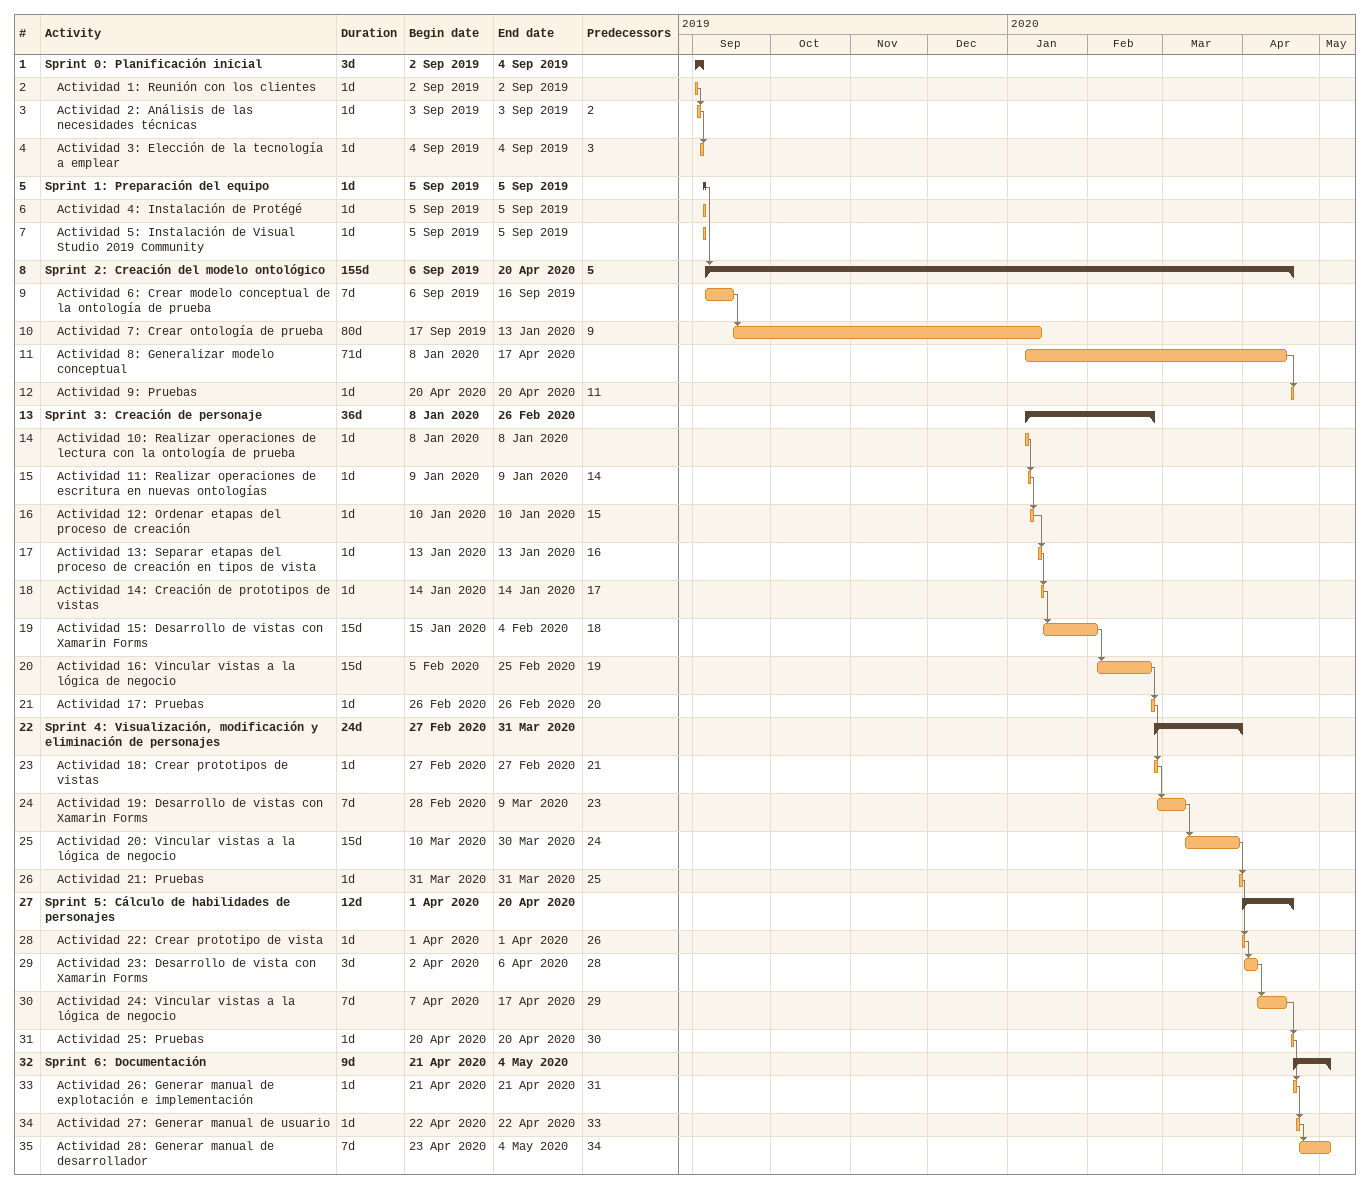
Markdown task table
| ID | Level | Task | Duration | Start | Finish | Predecessors |
|---|---|---|---|---|---|---|
| 1 | 1 | **Sprint 0: Planificación inicial** | 3d | 2019-09-02 | 2019-09-04 |  |
| 2 | 2 | Actividad 1: Reunión con los clientes | 1d | 2019-09-02 | 2019-09-02 |  |
| 3 | 2 | Actividad 2: Análisis de las necesidades técnicas | 1d | 2019-09-03 | 2019-09-03 | 2 |
| 4 | 2 | Actividad 3: Elección de la tecnología a emplear | 1d | 2019-09-04 | 2019-09-04 | 3 |
| 5 | 1 | **Sprint 1: Preparación del equipo** | 1d | 2019-09-05 | 2019-09-05 |  |
| 6 | 2 | Actividad 4: Instalación de Protégé | 1d | 2019-09-05 | 2019-09-05 |  |
| 7 | 2 | Actividad 5: Instalación de Visual Studio 2019 Community | 1d | 2019-09-05 | 2019-09-05 |  |
| 8 | 1 | **Sprint 2: Creación del modelo ontológico** | 155d | 2019-09-06 | 2020-04-20 | 5 |
| 9 | 2 | Actividad 6: Crear modelo conceptual de la ontología de prueba | 7d | 2019-09-06 | 2019-09-16 |  |
| 10 | 2 | Actividad 7: Crear ontología de prueba | 80d | 2019-09-17 | 2020-01-13 | 9 |
| 11 | 2 | Actividad 8: Generalizar modelo conceptual | 71d | 2020-01-08 | 2020-04-17 |  |
| 12 | 2 | Actividad 9: Pruebas | 1d | 2020-04-20 | 2020-04-20 | 11 |
| 13 | 1 | **Sprint 3: Creación de personaje** | 36d | 2020-01-08 | 2020-02-26 |  |
| 14 | 2 | Actividad 10: Realizar operaciones de lectura con la ontología de prueba | 1d | 2020-01-08 | 2020-01-08 |  |
| 15 | 2 | Actividad 11: Realizar operaciones de escritura en nuevas ontologías | 1d | 2020-01-09 | 2020-01-09 | 14 |
| 16 | 2 | Actividad 12: Ordenar etapas del proceso de creación | 1d | 2020-01-10 | 2020-01-10 | 15 |
| 17 | 2 | Actividad 13: Separar etapas del proceso de creación en tipos de vista | 1d | 2020-01-13 | 2020-01-13 | 16 |
| 18 | 2 | Actividad 14: Creación de prototipos de vistas | 1d | 2020-01-14 | 2020-01-14 | 17 |
| 19 | 2 | Actividad 15: Desarrollo de vistas con Xamarin Forms | 15d | 2020-01-15 | 2020-02-04 | 18 |
| 20 | 2 | Actividad 16: Vincular vistas a la lógica de negocio | 15d | 2020-02-05 | 2020-02-25 | 19 |
| 21 | 2 | Actividad 17: Pruebas | 1d | 2020-02-26 | 2020-02-26 | 20 |
| 22 | 1 | **Sprint 4: Visualización, modificación y eliminación de personajes** | 24d | 2020-02-27 | 2020-03-31 |  |
| 23 | 2 | Actividad 18: Crear prototipos de vistas | 1d | 2020-02-27 | 2020-02-27 | 21 |
| 24 | 2 | Actividad 19: Desarrollo de vistas con Xamarin Forms | 7d | 2020-02-28 | 2020-03-09 | 23 |
| 25 | 2 | Actividad 20: Vincular vistas a la lógica de negocio | 15d | 2020-03-10 | 2020-03-30 | 24 |
| 26 | 2 | Actividad 21: Pruebas | 1d | 2020-03-31 | 2020-03-31 | 25 |
| 27 | 1 | **Sprint 5: Cálculo de habilidades de personajes** | 12d | 2020-04-01 | 2020-04-20 |  |
| 28 | 2 | Actividad 22: Crear prototipo de vista | 1d | 2020-04-01 | 2020-04-01 | 26 |
| 29 | 2 | Actividad 23: Desarrollo de vista con Xamarin Forms | 3d | 2020-04-02 | 2020-04-06 | 28 |
| 30 | 2 | Actividad 24: Vincular vistas a la lógica de negocio | 7d | 2020-04-07 | 2020-04-17 | 29 |
| 31 | 2 | Actividad 25: Pruebas | 1d | 2020-04-20 | 2020-04-20 | 30 |
| 32 | 1 | **Sprint 6: Documentación** | 9d | 2020-04-21 | 2020-05-04 |  |
| 33 | 2 | Actividad 26: Generar manual de explotación e implementación | 1d | 2020-04-21 | 2020-04-21 | 31 |
| 34 | 2 | Actividad 27: Generar manual de usuario | 1d | 2020-04-22 | 2020-04-22 | 33 |
| 35 | 2 | Actividad 28: Generar manual de desarrollador | 7d | 2020-04-23 | 2020-05-04 | 34 |
